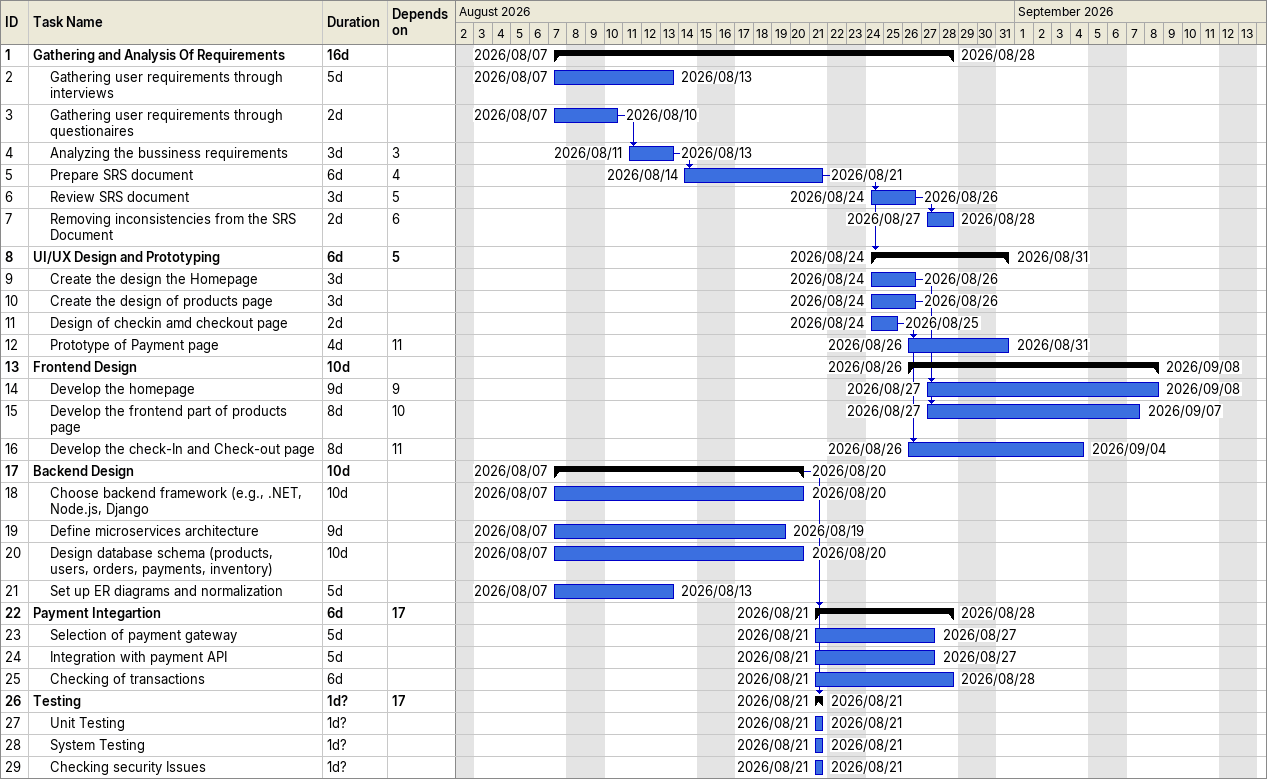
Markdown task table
| ID | Level | Task | Duration | Start | Finish | Predecessors |
|---|---|---|---|---|---|---|
| 1 | 1 | **Gathering and Analysis Of Requirements** | 16d | 2026-08-07 | 2026-08-28 |  |
| 2 | 2 | Gathering user requirements through interviews | 5d | 2026-08-07 | 2026-08-13 |  |
| 3 | 2 | Gathering user requirements through questionaires | 2d | 2026-08-07 | 2026-08-10 |  |
| 4 | 2 | Analyzing the bussiness requirements | 3d | 2026-08-11 | 2026-08-13 | 3 |
| 5 | 2 | Prepare SRS document | 6d | 2026-08-14 | 2026-08-21 | 4 |
| 6 | 2 | Review SRS document | 3d | 2026-08-24 | 2026-08-26 | 5 |
| 7 | 2 | Removing inconsistencies from the SRS Document | 2d | 2026-08-27 | 2026-08-28 | 6 |
| 8 | 1 | **UI/UX Design and Prototyping** | 6d | 2026-08-24 | 2026-08-31 | 5 |
| 9 | 2 | Create the design the Homepage | 3d | 2026-08-24 | 2026-08-26 |  |
| 10 | 2 | Create the design of products page | 3d | 2026-08-24 | 2026-08-26 |  |
| 11 | 2 | Design of checkin amd checkout page | 2d | 2026-08-24 | 2026-08-25 |  |
| 12 | 2 | Prototype of Payment page | 4d | 2026-08-26 | 2026-08-31 | 11 |
| 13 | 1 | **Frontend Design** | 10d | 2026-08-26 | 2026-09-08 |  |
| 14 | 2 | Develop the homepage | 9d | 2026-08-27 | 2026-09-08 | 9 |
| 15 | 2 | Develop the frontend part of products page | 8d | 2026-08-27 | 2026-09-07 | 10 |
| 16 | 2 | Develop the check-In and Check-out page | 8d | 2026-08-26 | 2026-09-04 | 11 |
| 17 | 1 | **Backend Design** | 10d | 2026-08-07 | 2026-08-20 |  |
| 18 | 2 | Choose backend framework (e.g., .NET, Node.js, Django | 10d | 2026-08-07 | 2026-08-20 |  |
| 19 | 2 | Define microservices architecture | 9d | 2026-08-07 | 2026-08-19 |  |
| 20 | 2 | Design database schema (products, users, orders, payments, inventory) | 10d | 2026-08-07 | 2026-08-20 |  |
| 21 | 2 | Set up ER diagrams and normalization | 5d | 2026-08-07 | 2026-08-13 |  |
| 22 | 1 | **Payment Integartion** | 6d | 2026-08-21 | 2026-08-28 | 17 |
| 23 | 2 | Selection of payment gateway | 5d | 2026-08-21 | 2026-08-27 |  |
| 24 | 2 | Integration with payment API | 5d | 2026-08-21 | 2026-08-27 |  |
| 25 | 2 | Checking of transactions | 6d | 2026-08-21 | 2026-08-28 |  |
| 26 | 1 | **Testing** | 1d? | 2026-08-21 | 2026-08-21 | 17 |
| 27 | 2 | Unit Testing | 1d? | 2026-08-21 | 2026-08-21 |  |
| 28 | 2 | System Testing | 1d? | 2026-08-21 | 2026-08-21 |  |
| 29 | 2 | Checking security Issues | 1d? | 2026-08-21 | 2026-08-21 |  |
